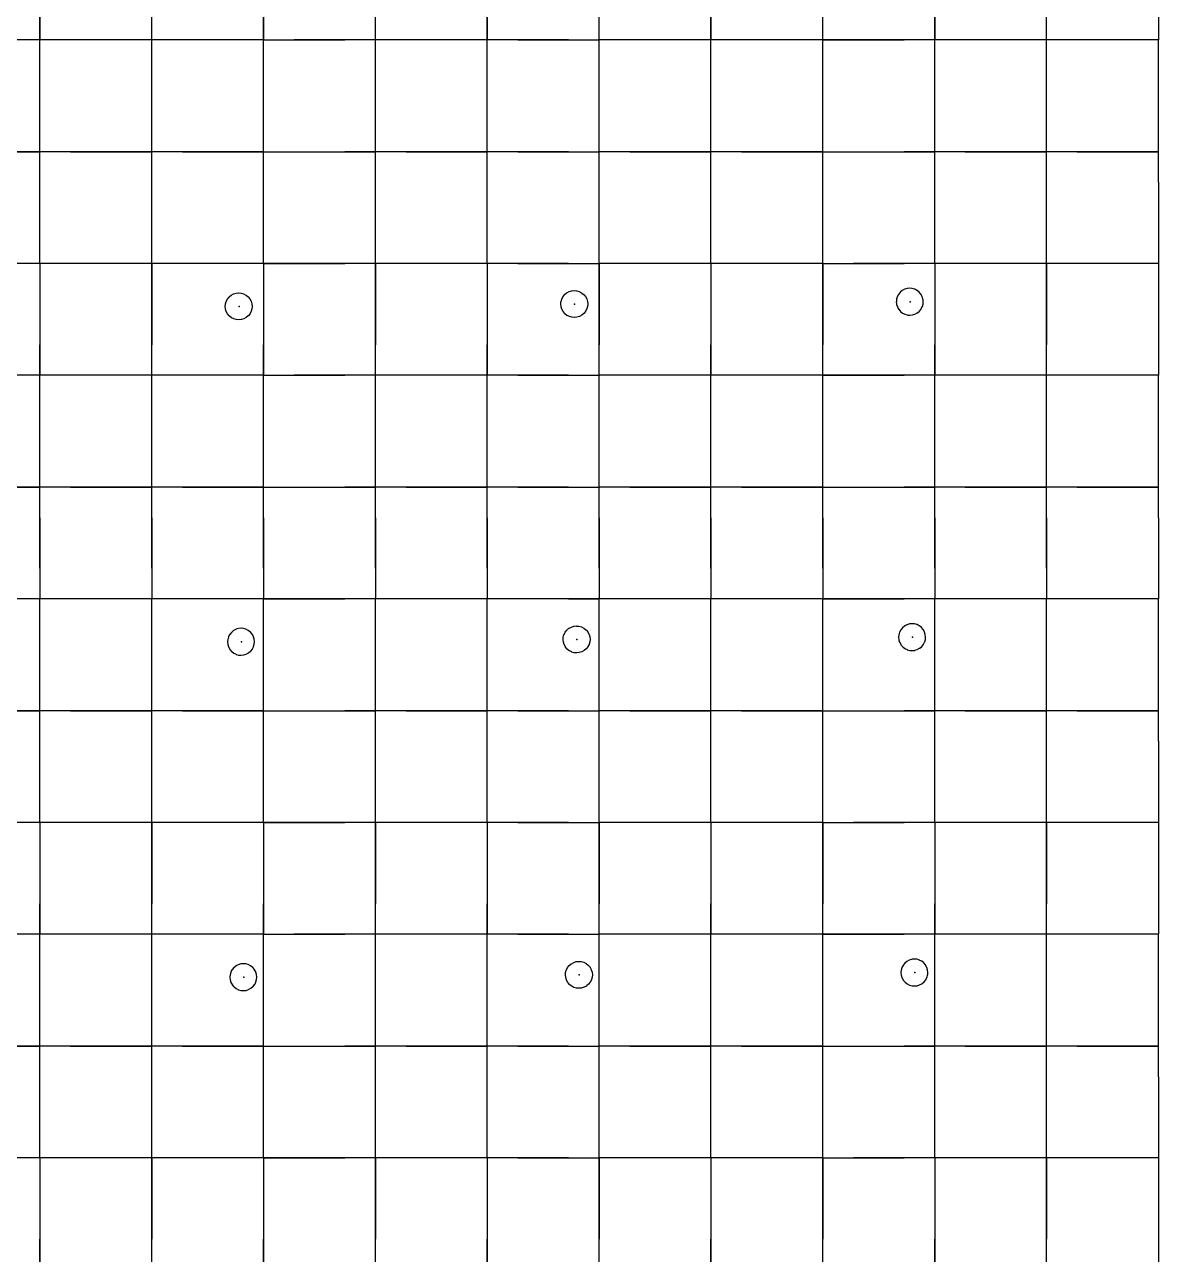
# Model space of a CAD drawing. Header units: metres. Extents: x 0 to 438, y -24 to 612.
# Drawn here: x 268.8 to 360, y 91.2 to 190.2 of the extents above; entities that cross this region are included whole.
import ezdxf

# ---------------------------------------------------------------- set-up
doc = ezdxf.new("R2010")
doc.units = ezdxf.units.M
doc.layers.add('LAYER_01_CUT', color=7, linetype='Continuous')
doc.layers.add('LAYER_04_GRID', color=7, linetype='Continuous')

msp = doc.modelspace()

# ---------------------------------------------------------------- linework, layer by layer
at = {"layer": 'LAYER_01_CUT'}
for points in [[(281.462, 189), (279, 189), (279, 195.538), (279, 198), (279, 204.538)], [(299.462, 189), (297, 189), (297, 195.538), (297, 198), (297, 204.538)], [(317.462, 189), (315, 189), (315, 195.538), (315, 198), (315, 204.538)], [(335.462, 189), (333, 189), (333, 195.538), (333, 198), (333, 204.538)], [(360, 204.538), (360, 198), (360, 195.538), (360, 189), (353.462, 189), (351, 189), (351, 195.538), (351, 198), (351, 204.538)], [(270, 195.538), (270, 189), (270, 191.462)], [(288, 195.538), (288, 189), (288, 191.462)], [(306, 195.538), (306, 189), (306, 191.462)], [(324, 195.538), (324, 189), (324, 191.462)], [(342, 195.538), (342, 189), (342, 191.462)], [(279, 189), (279, 191.462)], [(297, 189), (297, 191.462)], [(315, 189), (315, 191.462)], [(333, 189), (333, 191.462)], [(351, 189), (351, 191.462)], [(270, 189), (263.462, 189)], [(270, 189), (267.538, 189)], [(272.462, 189), (270, 189)], [(276.538, 189), (270, 189)], [(270, 186.538), (270, 189)], [(270, 182.462), (270, 189)], [(279, 189), (272.462, 189)], [(279, 189), (276.538, 189)], [(285.538, 189), (279, 189)], [(279, 186.538), (279, 189)], [(279, 182.462), (279, 189)], [(288, 189), (281.462, 189)], [(288, 189), (285.538, 189)], [(288, 186.538), (288, 189)], [(288, 182.462), (288, 189)], [(288, 189), (290.462, 189)], [(288, 189), (294.538, 189)], [(297, 189), (290.462, 189)], [(297, 189), (294.538, 189)], [(303.538, 189), (297, 189)], [(297, 186.538), (297, 189)], [(297, 182.462), (297, 189)], [(306, 189), (299.462, 189)], [(306, 189), (303.538, 189)], [(308.462, 189), (306, 189)], [(312.538, 189), (306, 189)], [(306, 186.538), (306, 189)], [(306, 182.462), (306, 189)], [(308.462, 189), (315, 189)], [(312.538, 189), (315, 189)], [(321.538, 189), (315, 189)], [(315, 186.538), (315, 189)], [(315, 182.462), (315, 189)], [(324, 189), (317.462, 189)], [(324, 189), (321.538, 189)], [(326.462, 189), (324, 189)], [(330.538, 189), (324, 189)], [(324, 186.538), (324, 189)], [(324, 182.462), (324, 189)], [(333, 189), (326.462, 189)], [(333, 189), (330.538, 189)], [(333, 186.538), (333, 189)], [(333, 182.462), (333, 189)], [(333, 189), (339.538, 189)], [(342, 189), (335.462, 189)], [(342, 189), (339.538, 189)], [(344.462, 189), (342, 189)], [(348.538, 189), (342, 189)], [(342, 186.538), (342, 189)], [(342, 182.462), (342, 189)], [(351, 189), (344.462, 189)], [(351, 189), (348.538, 189)], [(357.538, 189), (351, 189)], [(351, 186.538), (351, 189)], [(351, 182.462), (351, 189)], [(360, 189), (357.538, 189)], [(360, 186.538), (360, 189)], [(263.462, 180), (270, 180), (270, 186.538)], [(272.462, 180), (279, 180), (279, 186.538)], [(281.462, 180), (288, 180), (288, 186.538)], [(290.462, 180), (297, 180), (297, 186.538)], [(299.462, 180), (306, 180), (306, 186.538)], [(308.462, 180), (315, 180), (315, 186.538)], [(317.462, 180), (324, 180), (324, 186.538)], [(326.462, 180), (333, 180), (333, 186.538)], [(335.462, 180), (342, 180), (342, 186.538)], [(344.462, 180), (351, 180), (351, 186.538)], [(353.462, 180), (360, 180), (360, 186.538)], [(270, 180), (270, 182.462)], [(279, 180), (279, 182.462)], [(288, 180), (288, 182.462)], [(297, 180), (297, 182.462)], [(306, 180), (306, 182.462)], [(315, 180), (315, 182.462)], [(324, 180), (324, 182.462)], [(333, 180), (333, 182.462)], [(342, 180), (342, 182.462)], [(351, 180), (351, 182.462)], [(270, 180), (267.538, 180)], [(272.462, 180), (270, 180)], [(276.538, 180), (270, 180)], [(270, 177.538), (270, 180)], [(270, 173.462), (270, 180)], [(279, 180), (276.538, 180)], [(281.462, 180), (279, 180)], [(285.538, 180), (279, 180)], [(279, 177.538), (279, 180)], [(279, 173.462), (279, 180)], [(288, 180), (285.538, 180)], [(288, 177.538), (288, 180)], [(288, 173.462), (288, 180)], [(288, 180), (290.462, 180)], [(288, 180), (294.538, 180)], [(297, 180), (294.538, 180)], [(299.462, 180), (297, 180)], [(303.538, 180), (297, 180)], [(297, 177.538), (297, 180)], [(297, 173.462), (297, 180)], [(306, 180), (303.538, 180)], [(308.462, 180), (306, 180)], [(312.538, 180), (306, 180)], [(306, 177.538), (306, 180)], [(306, 173.462), (306, 180)], [(312.538, 180), (315, 180)], [(317.462, 180), (315, 180)], [(321.538, 180), (315, 180)], [(315, 177.538), (315, 180)], [(315, 173.462), (315, 180)], [(324, 180), (321.538, 180)], [(326.462, 180), (324, 180)], [(330.538, 180), (324, 180)], [(324, 177.538), (324, 180)], [(324, 173.462), (324, 180)], [(333, 180), (330.538, 180)], [(333, 177.538), (333, 180)], [(333, 173.462), (333, 180)], [(333, 180), (335.462, 180)], [(333, 180), (339.538, 180)], [(342, 180), (339.538, 180)], [(344.462, 180), (342, 180)], [(348.538, 180), (342, 180)], [(342, 177.538), (342, 180)], [(342, 173.462), (342, 180)], [(351, 180), (348.538, 180)], [(353.462, 180), (351, 180)], [(357.538, 180), (351, 180)], [(351, 177.538), (351, 180)], [(351, 173.462), (351, 180)], [(360, 180), (357.538, 180)], [(360, 177.538), (360, 180)], [(272.462, 171), (270, 171), (270, 177.538)], [(281.462, 162), (279, 162), (279, 168.538), (279, 171), (279, 177.538)], [(290.462, 171), (288, 171), (288, 177.538)], [(299.462, 162), (297, 162), (297, 168.538), (297, 171), (297, 177.538)], [(308.462, 171), (306, 171), (306, 177.538)], [(317.462, 162), (315, 162), (315, 168.538), (315, 171), (315, 177.538)], [(326.462, 171), (324, 171), (324, 177.538)], [(335.462, 162), (333, 162), (333, 168.538), (333, 171), (333, 177.538)], [(344.462, 171), (342, 171), (342, 177.538)], [(360, 177.538), (360, 171), (360, 168.538), (360, 162), (353.462, 162), (351, 162), (351, 168.538), (351, 171), (351, 177.538)], [(270, 171), (270, 173.462)], [(279, 171), (279, 173.462)], [(288, 171), (288, 173.462)], [(297, 171), (297, 173.462)], [(306, 171), (306, 173.462)], [(315, 171), (315, 173.462)], [(324, 171), (324, 173.462)], [(333, 171), (333, 173.462)], [(342, 171), (342, 173.462)], [(351, 171), (351, 173.462)], [(270, 171), (263.462, 171)], [(270, 171), (267.538, 171)], [(276.538, 171), (270, 171)], [(270, 171), (270, 168.538)], [(270, 171), (270, 164.462)], [(279, 171), (272.462, 171)], [(279, 171), (276.538, 171)], [(281.462, 171), (279, 171)], [(285.538, 171), (279, 171)], [(279, 171), (279, 164.462)], [(288, 171), (281.462, 171)], [(288, 171), (285.538, 171)], [(288, 171), (288, 168.538)], [(288, 171), (288, 164.462)], [(288, 171), (294.538, 171)], [(297, 171), (290.462, 171)], [(297, 171), (294.538, 171)], [(299.462, 171), (297, 171)], [(303.538, 171), (297, 171)], [(297, 171), (297, 164.462)], [(306, 171), (299.462, 171)], [(306, 171), (303.538, 171)], [(312.538, 171), (306, 171)], [(306, 171), (306, 168.538)], [(306, 171), (306, 164.462)], [(308.462, 171), (315, 171)], [(312.538, 171), (315, 171)], [(317.462, 171), (315, 171)], [(321.538, 171), (315, 171)], [(315, 171), (315, 164.462)], [(324, 171), (317.462, 171)], [(324, 171), (321.538, 171)], [(330.538, 171), (324, 171)], [(324, 171), (324, 168.538)], [(324, 171), (324, 164.462)], [(333, 171), (326.462, 171)], [(333, 171), (330.538, 171)], [(333, 171), (333, 164.462)], [(333, 171), (335.462, 171)], [(333, 171), (339.538, 171)], [(342, 171), (335.462, 171)], [(342, 171), (339.538, 171)], [(348.538, 171), (342, 171)], [(342, 171), (342, 168.538)], [(342, 171), (342, 164.462)], [(351, 171), (344.462, 171)], [(351, 171), (348.538, 171)], [(353.462, 171), (351, 171)], [(357.538, 171), (351, 171)], [(351, 171), (351, 164.462)], [(360, 171), (353.462, 171)], [(360, 171), (357.538, 171)], [(270, 168.538), (270, 162), (270, 164.462)], [(286.193, 168.613), (286.384, 168.56), (286.392, 168.556), (286.577, 168.463), (286.584, 168.458), (286.75, 168.327), (286.756, 168.32), (286.892, 168.158), (286.896, 168.151), (286.997, 167.966), (286.999, 167.958), (287.059, 167.762), (287.06, 167.754), (287.081, 167.555), (287.08, 167.547), (287.065, 167.36), (287.062, 167.352), (287.009, 167.161), (287.006, 167.153), (286.913, 166.968), (286.907, 166.961), (286.777, 166.795), (286.77, 166.789), (286.608, 166.653), (286.6, 166.649), (286.416, 166.548), (286.408, 166.546), (286.212, 166.486), (286.203, 166.485), (286.005, 166.464), (285.997, 166.465), (285.81, 166.481), (285.802, 166.483), (285.611, 166.536), (285.603, 166.54), (285.418, 166.632), (285.411, 166.638), (285.245, 166.768), (285.239, 166.775), (285.103, 166.937), (285.098, 166.945), (284.998, 167.129), (284.996, 167.137), (284.935, 167.333), (284.935, 167.342), (284.914, 167.54), (284.915, 167.548), (284.93, 167.735), (284.932, 167.743), (284.985, 167.934), (284.989, 167.942), (285.082, 168.127), (285.088, 168.134), (285.218, 168.3), (285.225, 168.306), (285.387, 168.442), (285.395, 168.447), (285.579, 168.547), (285.587, 168.549), (285.783, 168.61), (285.791, 168.61), (285.99, 168.631), (285.998, 168.63), (286.185, 168.615), (286.193, 168.613)], [(288, 168.538), (288, 162), (288, 164.462)], [(306, 168.538), (306, 162), (306, 164.462)], [(311.998, 167.316), (311.995, 167.324), (311.935, 167.52), (311.934, 167.528), (311.914, 167.727), (311.914, 167.734), (311.93, 167.921), (311.932, 167.929), (311.985, 168.121), (311.989, 168.129), (312.081, 168.314), (312.087, 168.321), (312.217, 168.487), (312.224, 168.492), (312.386, 168.629), (312.394, 168.633), (312.578, 168.733), (312.586, 168.736), (312.782, 168.796), (312.791, 168.797), (312.989, 168.817), (312.997, 168.817), (313.184, 168.801), (313.192, 168.799), (313.383, 168.746), (313.391, 168.742), (313.576, 168.649), (313.583, 168.644), (313.749, 168.513), (313.755, 168.507), (313.892, 168.345), (313.896, 168.337), (313.996, 168.153), (313.999, 168.144), (314.059, 167.948), (314.06, 167.94), (314.08, 167.742), (314.079, 167.734), (314.064, 167.547), (314.062, 167.539), (314.009, 167.347), (314.005, 167.34), (313.912, 167.155), (313.907, 167.148), (313.776, 166.981), (313.769, 166.976), (313.607, 166.839), (313.6, 166.835), (313.415, 166.735), (313.407, 166.732), (313.211, 166.672), (313.203, 166.671), (313.004, 166.651), (312.997, 166.651), (312.81, 166.667), (312.802, 166.669), (312.61, 166.722), (312.602, 166.726), (312.417, 166.819), (312.41, 166.824), (312.244, 166.955), (312.238, 166.962), (312.102, 167.123), (312.098, 167.131), (311.998, 167.316)], [(324, 168.538), (324, 162), (324, 164.462)], [(340.749, 168.7), (340.583, 168.83), (340.576, 168.836), (340.391, 168.929), (340.383, 168.932), (340.191, 168.985), (340.183, 168.988), (339.996, 169.003), (339.989, 169.004), (339.79, 168.983), (339.782, 168.983), (339.586, 168.922), (339.578, 168.92), (339.393, 168.82), (339.386, 168.815), (339.224, 168.679), (339.217, 168.673), (339.086, 168.507), (339.081, 168.5), (338.988, 168.315), (338.984, 168.307), (338.931, 168.116), (338.929, 168.108), (338.914, 167.921), (338.913, 167.913), (338.933, 167.715), (338.934, 167.706), (338.994, 167.51), (338.997, 167.502), (339.097, 167.318), (339.101, 167.31), (339.238, 167.148), (339.243, 167.141), (339.41, 167.011), (339.417, 167.005), (339.602, 166.913), (339.609, 166.909), (339.801, 166.856), (339.809, 166.853), (339.996, 166.838), (340.004, 166.837), (340.202, 166.858), (340.21, 166.859), (340.406, 166.919), (340.415, 166.921), (340.599, 167.022), (340.607, 167.026), (340.769, 167.162), (340.775, 167.168), (340.906, 167.334), (340.911, 167.341), (341.004, 167.526), (341.008, 167.534), (341.061, 167.725), (341.063, 167.733), (341.079, 167.92), (341.079, 167.928), (341.059, 168.127), (341.058, 168.135), (340.998, 168.331), (340.995, 168.339), (340.895, 168.524), (340.891, 168.531), (340.754, 168.693), (340.749, 168.7)], [(342, 168.538), (342, 162), (342, 164.462)], [(279, 162), (279, 164.462)], [(297, 162), (297, 164.462)], [(315, 162), (315, 164.462)], [(333, 162), (333, 164.462)], [(351, 162), (351, 164.462)], [(270, 162), (263.462, 162)], [(270, 162), (267.538, 162)], [(272.462, 162), (270, 162)], [(276.538, 162), (270, 162)], [(270, 159.538), (270, 162)], [(270, 155.462), (270, 162)], [(279, 162), (272.462, 162)], [(279, 162), (276.538, 162)], [(285.538, 162), (279, 162)], [(279, 159.538), (279, 162)], [(279, 155.462), (279, 162)], [(288, 162), (281.462, 162)], [(288, 162), (285.538, 162)], [(288, 159.538), (288, 162)], [(288, 155.462), (288, 162)], [(288, 162), (290.462, 162)], [(288, 162), (294.538, 162)], [(297, 162), (290.462, 162)], [(297, 162), (294.538, 162)], [(303.538, 162), (297, 162)], [(297, 159.538), (297, 162)], [(297, 155.462), (297, 162)], [(306, 162), (299.462, 162)], [(306, 162), (303.538, 162)], [(308.462, 162), (306, 162)], [(312.538, 162), (306, 162)], [(306, 159.538), (306, 162)], [(306, 155.462), (306, 162)], [(308.462, 162), (315, 162)], [(312.538, 162), (315, 162)], [(321.538, 162), (315, 162)], [(315, 159.538), (315, 162)], [(315, 155.462), (315, 162)], [(324, 162), (317.462, 162)], [(324, 162), (321.538, 162)], [(326.462, 162), (324, 162)], [(330.538, 162), (324, 162)], [(324, 159.538), (324, 162)], [(324, 155.462), (324, 162)], [(333, 162), (326.462, 162)], [(333, 162), (330.538, 162)], [(333, 159.538), (333, 162)], [(333, 155.462), (333, 162)], [(333, 162), (339.538, 162)], [(342, 162), (335.462, 162)], [(342, 162), (339.538, 162)], [(344.462, 162), (342, 162)], [(348.538, 162), (342, 162)], [(342, 159.538), (342, 162)], [(342, 155.462), (342, 162)], [(351, 162), (344.462, 162)], [(351, 162), (348.538, 162)], [(357.538, 162), (351, 162)], [(351, 159.538), (351, 162)], [(351, 155.462), (351, 162)], [(360, 162), (357.538, 162)], [(360, 159.538), (360, 162)], [(263.462, 153), (270, 153), (270, 159.538)], [(272.462, 153), (279, 153), (279, 159.538)], [(281.462, 153), (288, 153), (288, 159.538)], [(290.462, 153), (297, 153), (297, 159.538)], [(299.462, 153), (306, 153), (306, 159.538)], [(308.462, 153), (315, 153), (315, 159.538)], [(317.462, 153), (324, 153), (324, 159.538)], [(326.462, 153), (333, 153), (333, 159.538)], [(335.462, 153), (342, 153), (342, 159.538)], [(344.462, 153), (351, 153), (351, 159.538)], [(353.462, 153), (360, 153), (360, 159.538)], [(270, 153), (270, 155.462)], [(279, 153), (279, 155.462)], [(288, 153), (288, 155.462)], [(297, 153), (297, 155.462)], [(306, 153), (306, 155.462)], [(315, 153), (315, 155.462)], [(324, 153), (324, 155.462)], [(333, 153), (333, 155.462)], [(342, 153), (342, 155.462)], [(351, 153), (351, 155.462)], [(270, 153), (267.538, 153)], [(272.462, 153), (270, 153)], [(276.538, 153), (270, 153)], [(270, 150.538), (270, 153)], [(270, 146.462), (270, 153)], [(279, 153), (276.538, 153)], [(281.462, 153), (279, 153)], [(285.538, 153), (279, 153)], [(279, 150.538), (279, 153)], [(279, 146.462), (279, 153)], [(288, 153), (285.538, 153)], [(288, 150.538), (288, 153)], [(288, 146.462), (288, 153)], [(288, 153), (290.462, 153)], [(288, 153), (294.538, 153)], [(297, 153), (294.538, 153)], [(299.462, 153), (297, 153)], [(303.538, 153), (297, 153)], [(297, 150.538), (297, 153)], [(297, 146.462), (297, 153)], [(306, 153), (303.538, 153)], [(308.462, 153), (306, 153)], [(312.538, 153), (306, 153)], [(306, 150.538), (306, 153)], [(306, 146.462), (306, 153)], [(312.538, 153), (315, 153)], [(317.462, 153), (315, 153)], [(321.538, 153), (315, 153)], [(315, 150.538), (315, 153)], [(315, 146.462), (315, 153)], [(324, 153), (321.538, 153)], [(326.462, 153), (324, 153)], [(330.538, 153), (324, 153)], [(324, 150.538), (324, 153)], [(324, 146.462), (324, 153)], [(333, 153), (330.538, 153)], [(333, 150.538), (333, 153)], [(333, 146.462), (333, 153)], [(333, 153), (335.462, 153)], [(333, 153), (339.538, 153)], [(342, 153), (339.538, 153)], [(344.462, 153), (342, 153)], [(348.538, 153), (342, 153)], [(342, 150.538), (342, 153)], [(342, 146.462), (342, 153)], [(351, 153), (348.538, 153)], [(353.462, 153), (351, 153)], [(357.538, 153), (351, 153)], [(351, 150.538), (351, 153)], [(351, 146.462), (351, 153)], [(360, 153), (357.538, 153)], [(360, 150.538), (360, 153)], [(360, 150.538), (360, 144), (353.462, 144), (351, 144), (344.462, 144), (342, 144), (335.462, 144), (333, 144), (326.462, 144), (324, 144), (317.462, 144), (315, 144), (308.462, 144), (306, 144), (299.462, 144), (297, 144), (290.462, 144), (288, 144), (281.462, 144), (279, 144), (272.462, 144), (270, 144), (263.462, 144)], [(270, 150.538), (270, 144)], [(279, 150.538), (279, 144)], [(288, 150.538), (288, 144)], [(297, 150.538), (297, 144)], [(306, 150.538), (306, 144)], [(315, 150.538), (315, 144)], [(324, 150.538), (324, 144)], [(333, 150.538), (333, 144)], [(342, 150.538), (342, 144)], [(351, 150.538), (351, 144)], [(270, 146.462), (270, 144)], [(279, 146.462), (279, 144)], [(288, 146.462), (288, 144)], [(297, 146.462), (297, 144)], [(306, 146.462), (306, 144)], [(315, 146.462), (315, 144)], [(324, 146.462), (324, 144)], [(333, 146.462), (333, 144)], [(342, 146.462), (342, 144)], [(351, 146.462), (351, 144)], [(270, 144), (267.538, 144)], [(276.538, 144), (270, 144)], [(270, 141.538), (270, 144)], [(270, 137.462), (270, 144)], [(279, 144), (276.538, 144)], [(285.538, 144), (279, 144)], [(279, 141.538), (279, 144)], [(279, 137.462), (279, 144)], [(288, 144), (285.538, 144)], [(288, 141.538), (288, 144)], [(288, 137.462), (288, 144)], [(288, 144), (294.538, 144)], [(297, 144), (294.538, 144)], [(303.538, 144), (297, 144)], [(297, 141.538), (297, 144)], [(297, 137.462), (297, 144)], [(306, 144), (303.538, 144)], [(312.538, 144), (306, 144)], [(306, 141.538), (306, 144)], [(306, 137.462), (306, 144)], [(312.538, 144), (315, 144)], [(321.538, 144), (315, 144)], [(315, 141.538), (315, 144)], [(315, 137.462), (315, 144)], [(324, 144), (321.538, 144)], [(330.538, 144), (324, 144)], [(324, 141.538), (324, 144)], [(324, 137.462), (324, 144)], [(333, 144), (330.538, 144)], [(333, 141.538), (333, 144)], [(333, 137.462), (333, 144)], [(333, 144), (339.538, 144)], [(342, 144), (339.538, 144)], [(348.538, 144), (342, 144)], [(342, 141.538), (342, 144)], [(342, 137.462), (342, 144)], [(351, 144), (348.538, 144)], [(357.538, 144), (351, 144)], [(351, 141.538), (351, 144)], [(351, 137.462), (351, 144)], [(360, 144), (357.538, 144)], [(360, 141.538), (360, 144)], [(286.602, 139.549), (286.787, 139.649), (286.794, 139.653), (286.956, 139.79), (286.963, 139.796), (287.094, 139.962), (287.099, 139.969), (287.192, 140.154), (287.196, 140.162), (287.249, 140.353), (287.251, 140.361), (287.266, 140.548), (287.267, 140.556), (287.247, 140.754), (287.246, 140.763), (287.186, 140.959), (287.183, 140.967), (287.083, 141.151), (287.079, 141.159), (286.942, 141.321), (286.937, 141.328), (286.77, 141.458), (286.763, 141.464), (286.578, 141.556), (286.571, 141.56), (286.379, 141.613), (286.371, 141.615), (286.184, 141.631), (286.176, 141.632), (285.978, 141.611), (285.97, 141.61), (285.774, 141.55), (285.765, 141.547), (285.581, 141.447), (285.573, 141.443), (285.411, 141.307), (285.405, 141.301), (285.274, 141.135), (285.269, 141.128), (285.176, 140.943), (285.172, 140.935), (285.119, 140.743), (285.117, 140.735), (285.101, 140.549), (285.101, 140.541), (285.121, 140.342), (285.122, 140.334), (285.182, 140.138), (285.185, 140.13), (285.285, 139.945), (285.289, 139.938), (285.425, 139.776), (285.431, 139.769), (285.597, 139.638), (285.604, 139.633), (285.789, 139.54), (285.797, 139.536), (285.989, 139.483), (285.997, 139.481), (286.184, 139.466), (286.191, 139.465), (286.39, 139.485), (286.398, 139.486), (286.594, 139.547), (286.602, 139.549)], [(312.12, 140.529), (312.1, 140.727), (312.101, 140.735), (312.116, 140.922), (312.118, 140.93), (312.171, 141.122), (312.175, 141.129), (312.268, 141.314), (312.273, 141.321), (312.404, 141.487), (312.411, 141.493), (312.573, 141.63), (312.58, 141.634), (312.765, 141.734), (312.773, 141.736), (312.969, 141.797), (312.977, 141.798), (313.176, 141.818), (313.183, 141.817), (313.37, 141.802), (313.378, 141.8), (313.57, 141.747), (313.578, 141.743), (313.763, 141.65), (313.77, 141.645), (313.936, 141.514), (313.942, 141.507), (314.078, 141.345), (314.082, 141.338), (314.182, 141.153), (314.185, 141.145), (314.245, 140.949), (314.246, 140.941), (314.266, 140.742), (314.266, 140.734), (314.25, 140.548), (314.248, 140.54), (314.195, 140.348), (314.191, 140.34), (314.099, 140.155), (314.093, 140.148), (313.963, 139.982), (313.956, 139.976), (313.794, 139.84), (313.786, 139.836), (313.602, 139.736), (313.594, 139.733), (313.398, 139.673), (313.389, 139.672), (313.191, 139.651), (313.183, 139.652), (312.996, 139.668), (312.988, 139.67), (312.797, 139.723), (312.789, 139.727), (312.604, 139.819), (312.597, 139.825), (312.431, 139.956), (312.425, 139.962), (312.288, 140.124), (312.284, 140.132), (312.184, 140.316), (312.181, 140.324), (312.121, 140.52), (312.12, 140.529)], [(341.245, 141.127), (341.245, 141.136), (341.184, 141.332), (341.182, 141.34), (341.082, 141.524), (341.077, 141.532), (340.941, 141.694), (340.935, 141.7), (340.769, 141.831), (340.762, 141.837), (340.577, 141.929), (340.569, 141.933), (340.378, 141.986), (340.37, 141.988), (340.183, 142.004), (340.175, 142.005), (339.976, 141.984), (339.968, 141.983), (339.772, 141.923), (339.764, 141.92), (339.58, 141.82), (339.572, 141.816), (339.41, 141.68), (339.403, 141.674), (339.273, 141.508), (339.267, 141.501), (339.174, 141.316), (339.171, 141.308), (339.118, 141.116), (339.115, 141.108), (339.1, 140.921), (339.099, 140.914), (339.12, 140.715), (339.121, 140.707), (339.181, 140.511), (339.183, 140.503), (339.284, 140.318), (339.288, 140.311), (339.424, 140.149), (339.43, 140.142), (339.596, 140.011), (339.603, 140.006), (339.788, 139.913), (339.796, 139.909), (339.987, 139.856), (339.995, 139.854), (340.182, 139.839), (340.19, 139.838), (340.389, 139.858), (340.397, 139.859), (340.593, 139.919), (340.601, 139.922), (340.785, 140.022), (340.793, 140.026), (340.955, 140.163), (340.962, 140.169), (341.092, 140.335), (341.098, 140.342), (341.191, 140.527), (341.195, 140.534), (341.248, 140.726), (341.25, 140.734), (341.265, 140.921), (341.266, 140.929), (341.245, 141.127)], [(263.462, 135), (270, 135), (270, 141.538)], [(272.462, 135), (279, 135), (279, 141.538)], [(281.462, 135), (288, 135), (288, 141.538)], [(290.462, 135), (297, 135), (297, 141.538)], [(299.462, 135), (306, 135), (306, 141.538)], [(308.462, 135), (315, 135), (315, 141.538)], [(317.462, 135), (324, 135), (324, 141.538)], [(326.462, 135), (333, 135), (333, 141.538)], [(335.462, 135), (342, 135), (342, 141.538)], [(344.462, 135), (351, 135), (351, 141.538)], [(353.462, 135), (360, 135), (360, 141.538)], [(270, 135), (270, 137.462)], [(279, 135), (279, 137.462)], [(288, 135), (288, 137.462)], [(297, 135), (297, 137.462)], [(306, 135), (306, 137.462)], [(315, 135), (315, 137.462)], [(324, 135), (324, 137.462)], [(333, 135), (333, 137.462)], [(342, 135), (342, 137.462)], [(351, 135), (351, 137.462)], [(270, 135), (267.538, 135)], [(272.462, 135), (270, 135)], [(276.538, 135), (270, 135)], [(270, 132.538), (270, 135)], [(270, 128.462), (270, 135)], [(279, 135), (276.538, 135)], [(281.462, 135), (279, 135)], [(285.538, 135), (279, 135)], [(279, 132.538), (279, 135)], [(279, 128.462), (279, 135)], [(288, 135), (285.538, 135)], [(288, 132.538), (288, 135)], [(288, 128.462), (288, 135)], [(288, 135), (290.462, 135)], [(288, 135), (294.538, 135)], [(297, 135), (294.538, 135)], [(299.462, 135), (297, 135)], [(303.538, 135), (297, 135)], [(297, 132.538), (297, 135)], [(297, 128.462), (297, 135)], [(306, 135), (303.538, 135)], [(308.462, 135), (306, 135)], [(312.538, 135), (306, 135)], [(306, 132.538), (306, 135)], [(306, 128.462), (306, 135)], [(312.538, 135), (315, 135)], [(317.462, 135), (315, 135)], [(321.538, 135), (315, 135)], [(315, 132.538), (315, 135)], [(315, 128.462), (315, 135)], [(324, 135), (321.538, 135)], [(326.462, 135), (324, 135)], [(330.538, 135), (324, 135)], [(324, 132.538), (324, 135)], [(324, 128.462), (324, 135)], [(333, 135), (330.538, 135)], [(333, 132.538), (333, 135)], [(333, 128.462), (333, 135)], [(333, 135), (335.462, 135)], [(333, 135), (339.538, 135)], [(342, 135), (339.538, 135)], [(344.462, 135), (342, 135)], [(348.538, 135), (342, 135)], [(342, 132.538), (342, 135)], [(342, 128.462), (342, 135)], [(351, 135), (348.538, 135)], [(353.462, 135), (351, 135)], [(357.538, 135), (351, 135)], [(351, 132.538), (351, 135)], [(351, 128.462), (351, 135)], [(360, 135), (357.538, 135)], [(360, 132.538), (360, 135)], [(272.462, 126), (270, 126), (270, 132.538)], [(281.462, 117), (279, 117), (279, 123.538), (279, 126), (279, 132.538)], [(290.462, 126), (288, 126), (288, 132.538)], [(299.462, 117), (297, 117), (297, 123.538), (297, 126), (297, 132.538)], [(308.462, 126), (306, 126), (306, 132.538)], [(317.462, 117), (315, 117), (315, 123.538), (315, 126), (315, 132.538)], [(326.462, 126), (324, 126), (324, 132.538)], [(335.462, 117), (333, 117), (333, 123.538), (333, 126), (333, 132.538)], [(344.462, 126), (342, 126), (342, 132.538)], [(360, 132.538), (360, 126), (360, 123.538), (360, 117), (353.462, 117), (351, 117), (351, 123.538), (351, 126), (351, 132.538)], [(270, 126), (270, 128.462)], [(279, 126), (279, 128.462)], [(288, 126), (288, 128.462)], [(297, 126), (297, 128.462)], [(306, 126), (306, 128.462)], [(315, 126), (315, 128.462)], [(324, 126), (324, 128.462)], [(333, 126), (333, 128.462)], [(342, 126), (342, 128.462)], [(351, 126), (351, 128.462)], [(270, 126), (263.462, 126)], [(270, 126), (267.538, 126)], [(276.538, 126), (270, 126)], [(270, 126), (270, 123.538)], [(270, 126), (270, 119.462)], [(279, 126), (272.462, 126)], [(279, 126), (276.538, 126)], [(281.462, 126), (279, 126)], [(285.538, 126), (279, 126)], [(279, 126), (279, 119.462)], [(288, 126), (281.462, 126)], [(288, 126), (285.538, 126)], [(288, 126), (288, 123.538)], [(288, 126), (288, 119.462)], [(288, 126), (294.538, 126)], [(297, 126), (290.462, 126)], [(297, 126), (294.538, 126)], [(299.462, 126), (297, 126)], [(303.538, 126), (297, 126)], [(297, 126), (297, 119.462)], [(306, 126), (299.462, 126)], [(306, 126), (303.538, 126)], [(312.538, 126), (306, 126)], [(306, 126), (306, 123.538)], [(306, 126), (306, 119.462)], [(308.462, 126), (315, 126)], [(312.538, 126), (315, 126)], [(317.462, 126), (315, 126)], [(321.538, 126), (315, 126)], [(315, 126), (315, 119.462)], [(324, 126), (317.462, 126)], [(324, 126), (321.538, 126)], [(330.538, 126), (324, 126)], [(324, 126), (324, 123.538)], [(324, 126), (324, 119.462)], [(333, 126), (326.462, 126)], [(333, 126), (330.538, 126)], [(333, 126), (333, 119.462)], [(333, 126), (335.462, 126)], [(333, 126), (339.538, 126)], [(342, 126), (335.462, 126)], [(342, 126), (339.538, 126)], [(348.538, 126), (342, 126)], [(342, 126), (342, 123.538)], [(342, 126), (342, 119.462)], [(351, 126), (344.462, 126)], [(351, 126), (348.538, 126)], [(353.462, 126), (351, 126)], [(357.538, 126), (351, 126)], [(351, 126), (351, 119.462)], [(360, 126), (353.462, 126)], [(360, 126), (357.538, 126)], [(270, 123.538), (270, 117), (270, 119.462)], [(288, 123.538), (288, 117), (288, 119.462)], [(306, 123.538), (306, 117), (306, 119.462)], [(324, 123.538), (324, 117), (324, 119.462)], [(342, 123.538), (342, 117), (342, 119.462)], [(279, 117), (279, 119.462)], [(297, 117), (297, 119.462)], [(315, 117), (315, 119.462)], [(333, 117), (333, 119.462)], [(351, 117), (351, 119.462)], [(270, 117), (263.462, 117)], [(270, 117), (267.538, 117)], [(272.462, 117), (270, 117)], [(276.538, 117), (270, 117)], [(270, 114.538), (270, 117)], [(270, 110.462), (270, 117)], [(279, 117), (272.462, 117)], [(279, 117), (276.538, 117)], [(285.538, 117), (279, 117)], [(279, 114.538), (279, 117)], [(279, 110.462), (279, 117)], [(288, 117), (281.462, 117)], [(288, 117), (285.538, 117)], [(288, 114.538), (288, 117)], [(288, 110.462), (288, 117)], [(288, 117), (290.462, 117)], [(288, 117), (294.538, 117)], [(297, 117), (290.462, 117)], [(297, 117), (294.538, 117)], [(303.538, 117), (297, 117)], [(297, 114.538), (297, 117)], [(297, 110.462), (297, 117)], [(306, 117), (299.462, 117)], [(306, 117), (303.538, 117)], [(308.462, 117), (306, 117)], [(312.538, 117), (306, 117)], [(306, 114.538), (306, 117)], [(306, 110.462), (306, 117)], [(308.462, 117), (315, 117)], [(312.538, 117), (315, 117)], [(321.538, 117), (315, 117)], [(315, 114.538), (315, 117)], [(315, 110.462), (315, 117)], [(324, 117), (317.462, 117)], [(324, 117), (321.538, 117)], [(326.462, 117), (324, 117)], [(330.538, 117), (324, 117)], [(324, 114.538), (324, 117)], [(324, 110.462), (324, 117)], [(333, 117), (326.462, 117)], [(333, 117), (330.538, 117)], [(333, 114.538), (333, 117)], [(333, 110.462), (333, 117)], [(333, 117), (339.538, 117)], [(342, 117), (335.462, 117)], [(342, 117), (339.538, 117)], [(344.462, 117), (342, 117)], [(348.538, 117), (342, 117)], [(342, 114.538), (342, 117)], [(342, 110.462), (342, 117)], [(351, 117), (344.462, 117)], [(351, 117), (348.538, 117)], [(357.538, 117), (351, 117)], [(351, 114.538), (351, 117)], [(351, 110.462), (351, 117)], [(360, 117), (357.538, 117)], [(360, 114.538), (360, 117)], [(340.949, 114.837), (340.763, 114.93), (340.756, 114.934), (340.564, 114.987), (340.556, 114.989), (340.369, 115.005), (340.361, 115.005), (340.163, 114.985), (340.155, 114.984), (339.959, 114.924), (339.951, 114.921), (339.766, 114.821), (339.758, 114.817), (339.596, 114.68), (339.59, 114.674), (339.459, 114.508), (339.454, 114.501), (339.361, 114.316), (339.357, 114.309), (339.304, 114.117), (339.302, 114.109), (339.286, 113.922), (339.286, 113.914), (339.306, 113.716), (339.307, 113.708), (339.367, 113.512), (339.37, 113.503), (339.47, 113.319), (339.474, 113.311), (339.611, 113.149), (339.616, 113.143), (339.783, 113.012), (339.789, 113.007), (339.975, 112.914), (339.982, 112.91), (340.174, 112.857), (340.182, 112.855), (340.369, 112.839), (340.377, 112.839), (340.575, 112.859), (340.583, 112.86), (340.779, 112.92), (340.787, 112.923), (340.972, 113.023), (340.98, 113.027), (341.142, 113.164), (341.148, 113.169), (341.279, 113.335), (341.284, 113.342), (341.377, 113.527), (341.381, 113.535), (341.434, 113.727), (341.436, 113.735), (341.452, 113.922), (341.452, 113.929), (341.432, 114.128), (341.431, 114.136), (341.371, 114.332), (341.368, 114.34), (341.268, 114.525), (341.264, 114.533), (341.127, 114.694), (341.122, 114.701), (340.956, 114.832), (340.949, 114.837)], [(263.462, 108), (270, 108), (270, 114.538)], [(272.462, 108), (279, 108), (279, 114.538)], [(281.462, 108), (288, 108), (288, 114.538)], [(285.46, 114.135), (285.455, 114.128), (285.362, 113.943), (285.358, 113.936), (285.305, 113.744), (285.303, 113.736), (285.288, 113.549), (285.287, 113.541), (285.307, 113.343), (285.308, 113.335), (285.369, 113.139), (285.371, 113.13), (285.471, 112.946), (285.476, 112.938), (285.612, 112.776), (285.618, 112.77), (285.784, 112.639), (285.791, 112.634), (285.976, 112.541), (285.984, 112.537), (286.175, 112.484), (286.183, 112.482), (286.37, 112.466), (286.378, 112.466), (286.576, 112.486), (286.585, 112.487), (286.781, 112.547), (286.789, 112.55), (286.973, 112.65), (286.981, 112.654), (287.143, 112.791), (287.15, 112.796), (287.28, 112.962), (287.286, 112.969), (287.378, 113.154), (287.382, 113.162), (287.435, 113.354), (287.437, 113.362), (287.453, 113.549), (287.454, 113.556), (287.433, 113.755), (287.432, 113.763), (287.372, 113.959), (287.37, 113.967), (287.269, 114.152), (287.265, 114.16), (287.129, 114.321), (287.123, 114.328), (286.957, 114.459), (286.95, 114.464), (286.765, 114.557), (286.757, 114.561), (286.566, 114.614), (286.558, 114.616), (286.371, 114.632), (286.363, 114.632), (286.164, 114.612), (286.156, 114.611), (285.96, 114.551), (285.952, 114.548), (285.767, 114.448), (285.76, 114.444), (285.598, 114.307), (285.591, 114.302), (285.46, 114.135)], [(290.462, 108), (297, 108), (297, 114.538)], [(299.462, 108), (306, 108), (306, 114.538)], [(308.462, 108), (315, 108), (315, 114.538)], [(313.764, 114.743), (313.949, 114.651), (313.956, 114.645), (314.122, 114.515), (314.128, 114.508), (314.264, 114.346), (314.268, 114.338), (314.369, 114.154), (314.371, 114.146), (314.431, 113.95), (314.432, 113.941), (314.453, 113.743), (314.452, 113.735), (314.437, 113.548), (314.434, 113.54), (314.381, 113.349), (314.378, 113.341), (314.285, 113.156), (314.279, 113.149), (314.149, 112.983), (314.142, 112.977), (313.98, 112.841), (313.972, 112.836), (313.788, 112.736), (313.78, 112.734), (313.584, 112.673), (313.576, 112.673), (313.377, 112.652), (313.369, 112.653), (313.182, 112.668), (313.174, 112.671), (312.983, 112.723), (312.975, 112.727), (312.79, 112.82), (312.783, 112.825), (312.617, 112.956), (312.611, 112.963), (312.475, 113.125), (312.47, 113.132), (312.37, 113.317), (312.368, 113.325), (312.307, 113.521), (312.307, 113.529), (312.286, 113.728), (312.287, 113.736), (312.302, 113.923), (312.304, 113.931), (312.357, 114.122), (312.361, 114.13), (312.454, 114.315), (312.46, 114.322), (312.59, 114.488), (312.597, 114.494), (312.759, 114.63), (312.767, 114.634), (312.951, 114.735), (312.959, 114.737), (313.155, 114.797), (313.163, 114.798), (313.362, 114.819), (313.37, 114.818), (313.557, 114.802), (313.565, 114.8), (313.756, 114.747), (313.764, 114.743)], [(317.462, 108), (324, 108), (324, 114.538)], [(326.462, 108), (333, 108), (333, 114.538)], [(335.462, 108), (342, 108), (342, 114.538)], [(344.462, 108), (351, 108), (351, 114.538)], [(353.462, 108), (360, 108), (360, 114.538)], [(270, 108), (270, 110.462)], [(279, 108), (279, 110.462)], [(288, 108), (288, 110.462)], [(297, 108), (297, 110.462)], [(306, 108), (306, 110.462)], [(315, 108), (315, 110.462)], [(324, 108), (324, 110.462)], [(333, 108), (333, 110.462)], [(342, 108), (342, 110.462)], [(351, 108), (351, 110.462)], [(270, 108), (267.538, 108)], [(272.462, 108), (270, 108)], [(276.538, 108), (270, 108)], [(270, 105.538), (270, 108)], [(270, 101.462), (270, 108)], [(279, 108), (276.538, 108)], [(281.462, 108), (279, 108)], [(285.538, 108), (279, 108)], [(279, 105.538), (279, 108)], [(279, 101.462), (279, 108)], [(288, 108), (285.538, 108)], [(288, 105.538), (288, 108)], [(288, 101.462), (288, 108)], [(288, 108), (290.462, 108)], [(288, 108), (294.538, 108)], [(297, 108), (294.538, 108)], [(299.462, 108), (297, 108)], [(303.538, 108), (297, 108)], [(297, 105.538), (297, 108)], [(297, 101.462), (297, 108)], [(306, 108), (303.538, 108)], [(308.462, 108), (306, 108)], [(312.538, 108), (306, 108)], [(306, 105.538), (306, 108)], [(306, 101.462), (306, 108)], [(312.538, 108), (315, 108)], [(317.462, 108), (315, 108)], [(321.538, 108), (315, 108)], [(315, 105.538), (315, 108)], [(315, 101.462), (315, 108)], [(324, 108), (321.538, 108)], [(326.462, 108), (324, 108)], [(330.538, 108), (324, 108)], [(324, 105.538), (324, 108)], [(324, 101.462), (324, 108)], [(333, 108), (330.538, 108)], [(333, 105.538), (333, 108)], [(333, 101.462), (333, 108)], [(333, 108), (335.462, 108)], [(333, 108), (339.538, 108)], [(342, 108), (339.538, 108)], [(344.462, 108), (342, 108)], [(348.538, 108), (342, 108)], [(342, 105.538), (342, 108)], [(342, 101.462), (342, 108)], [(351, 108), (348.538, 108)], [(353.462, 108), (351, 108)], [(357.538, 108), (351, 108)], [(351, 105.538), (351, 108)], [(351, 101.462), (351, 108)], [(360, 108), (357.538, 108)], [(360, 105.538), (360, 108)], [(272.462, 99), (270, 99), (270, 105.538)], [(281.462, 90), (279, 90), (279, 96.538), (279, 99), (279, 105.538)], [(290.462, 99), (288, 99), (288, 105.538)], [(299.462, 90), (297, 90), (297, 96.538), (297, 99), (297, 105.538)], [(308.462, 99), (306, 99), (306, 105.538)], [(317.462, 90), (315, 90), (315, 96.538), (315, 99), (315, 105.538)], [(326.462, 99), (324, 99), (324, 105.538)], [(335.462, 90), (333, 90), (333, 96.538), (333, 99), (333, 105.538)], [(344.462, 99), (342, 99), (342, 105.538)], [(360, 105.538), (360, 99), (360, 96.538), (360, 90), (353.462, 90), (351, 90), (351, 96.538), (351, 99), (351, 105.538)], [(270, 99), (270, 101.462)], [(279, 99), (279, 101.462)], [(288, 99), (288, 101.462)], [(297, 99), (297, 101.462)], [(306, 99), (306, 101.462)], [(315, 99), (315, 101.462)], [(324, 99), (324, 101.462)], [(333, 99), (333, 101.462)], [(342, 99), (342, 101.462)], [(351, 99), (351, 101.462)], [(270, 99), (263.462, 99)], [(270, 99), (267.538, 99)], [(276.538, 99), (270, 99)], [(270, 99), (270, 96.538)], [(270, 99), (270, 92.462)], [(279, 99), (272.462, 99)], [(279, 99), (276.538, 99)], [(281.462, 99), (279, 99)], [(285.538, 99), (279, 99)], [(279, 99), (279, 92.462)], [(288, 99), (281.462, 99)], [(288, 99), (285.538, 99)], [(288, 99), (288, 96.538)], [(288, 99), (288, 92.462)], [(288, 99), (294.538, 99)], [(297, 99), (290.462, 99)], [(297, 99), (294.538, 99)], [(299.462, 99), (297, 99)], [(303.538, 99), (297, 99)], [(297, 99), (297, 92.462)], [(306, 99), (299.462, 99)], [(306, 99), (303.538, 99)], [(312.538, 99), (306, 99)], [(306, 99), (306, 96.538)], [(306, 99), (306, 92.462)], [(308.462, 99), (315, 99)], [(312.538, 99), (315, 99)], [(317.462, 99), (315, 99)], [(321.538, 99), (315, 99)], [(315, 99), (315, 92.462)], [(324, 99), (317.462, 99)], [(324, 99), (321.538, 99)], [(330.538, 99), (324, 99)], [(324, 99), (324, 96.538)], [(324, 99), (324, 92.462)], [(333, 99), (326.462, 99)], [(333, 99), (330.538, 99)], [(333, 99), (333, 92.462)], [(333, 99), (335.462, 99)], [(333, 99), (339.538, 99)], [(342, 99), (335.462, 99)], [(342, 99), (339.538, 99)], [(348.538, 99), (342, 99)], [(342, 99), (342, 96.538)], [(342, 99), (342, 92.462)], [(351, 99), (344.462, 99)], [(351, 99), (348.538, 99)], [(353.462, 99), (351, 99)], [(357.538, 99), (351, 99)], [(351, 99), (351, 92.462)], [(360, 99), (353.462, 99)], [(360, 99), (357.538, 99)], [(270, 96.538), (270, 90), (270, 92.462)], [(288, 96.538), (288, 90), (288, 92.462)], [(306, 96.538), (306, 90), (306, 92.462)], [(324, 96.538), (324, 90), (324, 92.462)], [(342, 96.538), (342, 90), (342, 92.462)], [(279, 90), (279, 92.462)], [(297, 90), (297, 92.462)], [(315, 90), (315, 92.462)], [(333, 90), (333, 92.462)], [(351, 90), (351, 92.462)]]:
    msp.add_lwpolyline(points, dxfattribs=at)
at = {"layer": 'LAYER_04_GRID'}
for p in [(286.024, 167.548), (313.024, 167.734), (340.023, 167.921), (313.21, 140.735), (340.21, 140.921), (286.211, 140.548), (340.396, 113.922), (286.397, 113.549), (313.396, 113.736)]:
    msp.add_point(p, dxfattribs=at)

doc.saveas('drawing.dxf')
